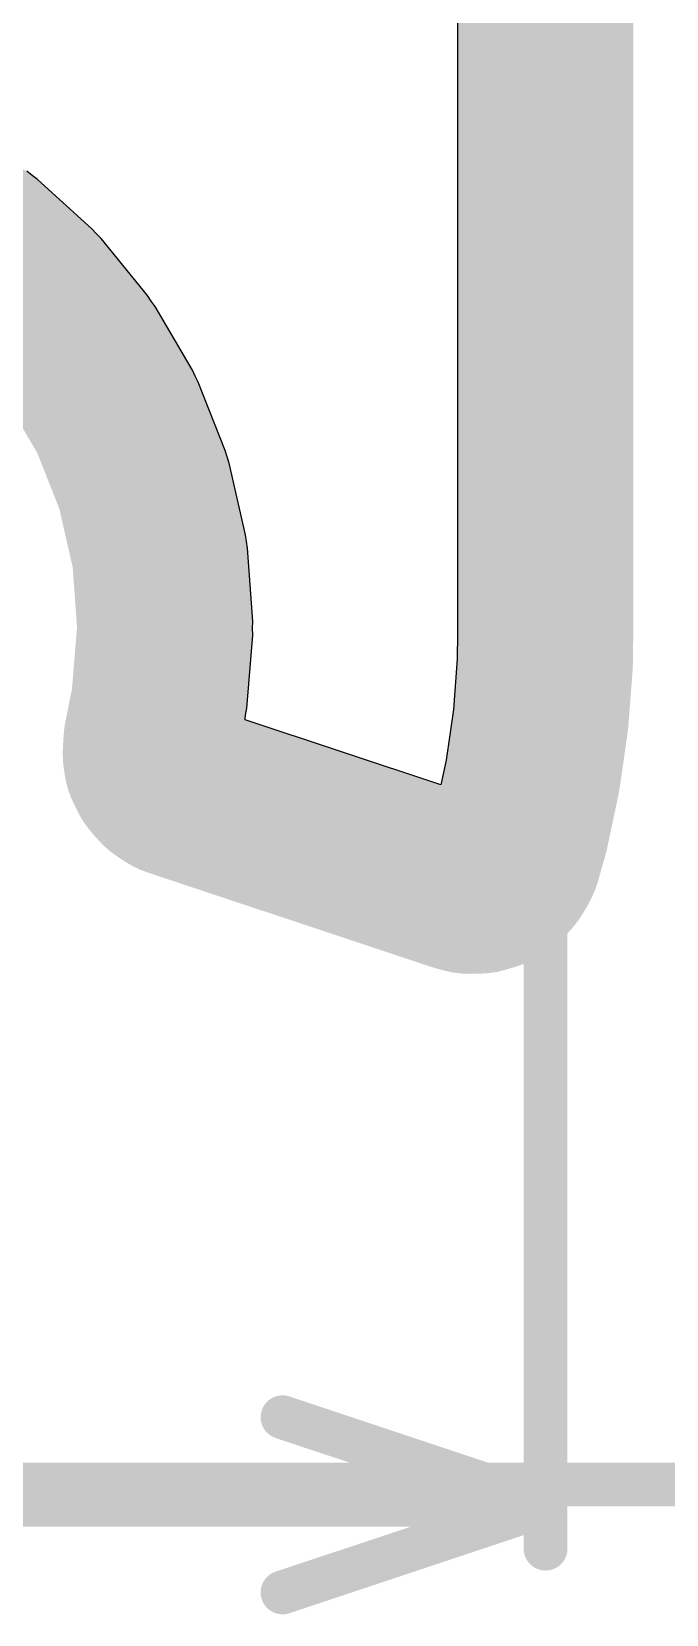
# Model space of a CAD drawing. Header units: inches. Extents: x -5 to 5450, y -4 to 5452.
# Drawn here: x 92.58 to 96.26, y -3 to 6.18 of the extents above; entities that cross this region are included whole.
import ezdxf

# ---------------------------------------------------------------- set-up
doc = ezdxf.new("R2010")
doc.units = ezdxf.units.IN
for name, color, linetype in [('Board_outline', 216, 'Continuous'), ('Ground', 76, 'Continuous'), ('Power', 16, 'Continuous'), ('Top Overlay', 2, 'Continuous')]:
    doc.layers.add(name, color=color, linetype=linetype)

msp = doc.modelspace()

# ---------------------------------------------------------------- linework, layer by layer
at = {"layer": 'Board_outline', "const_width": 0.254}
for points in [[(95.56039054, 2.79214072), (95.56069026, 37.7371991)], [(95.56039054, 2.79214072), (95.56069026, 37.7371991)], [(95.56041848, 2.68549628), (95.56069026, 2.73720052)], [(95.56041848, 2.68549628), (95.56069026, 2.73720052)], [(93.27508904, 2.0749006), (93.27838849999999, 2.08869026)], [(93.27508904, 2.0749006), (93.27838849999999, 2.08869026)], [(93.26948834, 1.9882612), (93.27279034, 1.96669914)], [(93.26948834, 1.9882612), (93.27279034, 1.96669914)], [(93.43768968, 1.7788001), (93.43889109999999, 1.77839878)], [(93.43768968, 1.7788001), (93.43889109999999, 1.77839878)], [(93.43889109999999, 1.77839878), (95.06098844, 1.23810014)], [(93.43889109999999, 1.77839878), (95.06098844, 1.23810014)], [(95.36939016, 1.3758799), (95.37428982, 1.38800078)], [(95.36939016, 1.3758799), (95.37428982, 1.38800078)], [(95.37428982, 1.38800078), (95.37505944, 1.38771122)], [(95.37428982, 1.38800078), (95.37505944, 1.38771122)], [(95.32158989999999, 1.30342132), (95.3358901, 1.31990084)], [(95.32158989999999, 1.30342132), (95.3358901, 1.31990084)], [(95.06098844, 1.23810014), (95.08198916, 1.23212098)], [(95.06098844, 1.23810014), (95.08198916, 1.23212098)]]:
    msp.add_lwpolyline(points, dxfattribs=at)
for points in [[(87.90978862, 3.6203001, -0.9572810000000012), (93.27838849999999, 2.08869026)], [(87.90978862, 3.6203001, -0.9572810000000012), (93.27838849999999, 2.08869026)], [(95.56039054, 2.79214072, -0.0027471034531783), (95.56069026, 2.73720052)], [(95.56039054, 2.79214072, -0.0027471034531783), (95.56069026, 2.73720052)], [(95.56042102, 2.68549628, -0.0658332704066397), (95.37505944, 1.38771376)], [(95.56042102, 2.68549628, -0.0658332704066397), (95.37505944, 1.38771376)], [(93.27509158, 2.0749006, -0.0076080099999777), (93.26949087999999, 1.9882612)], [(93.27509158, 2.0749006, -0.0076080099999777), (93.26949087999999, 1.9882612)], [(93.43768968, 1.7788001, -0.2679490000000094), (93.27279034, 1.96670168)], [(93.43768968, 1.7788001, -0.2679490000000094), (93.27279034, 1.96670168)], [(95.36939016, 1.3758799, -0.0031623599999997), (95.3358901, 1.31990084)], [(95.36939016, 1.3758799, -0.0031623599999997), (95.3358901, 1.31990084)], [(95.32158736, 1.30342132, -0.2679470000000032), (95.08198916, 1.23212098)], [(95.32158736, 1.30342132, -0.2679470000000032), (95.08198916, 1.23212098)]]:
    msp.add_lwpolyline(points, format="xyb", dxfattribs=at)
at = {"layer": 'Board_outline', "const_width": 0.127}
for points in [[(95.49689054, 2.79214072, 1), (95.62389053999999, 2.79214072, 1)], [(95.49689054, 2.79214072, 1), (95.62389053999999, 2.79214072, 1)], [(95.49689054, 2.79214072, 1), (95.62389053999999, 2.79214072, 1)], [(95.49689054, 2.79214072, 1), (95.62389053999999, 2.79214072, 1)], [(95.49719026, 2.73720052, 1), (95.62419025999999, 2.73720052, 1)], [(95.49719026, 2.73720052, 1), (95.62419025999999, 2.73720052, 1)], [(95.49719026, 2.73720052, 1), (95.62419025999999, 2.73720052, 1)], [(95.49719026, 2.73720052, 1), (95.62419025999999, 2.73720052, 1)], [(95.49691847999999, 2.68549628, 1), (95.62391847999999, 2.68549628, 1)], [(95.49691847999999, 2.68549628, 1), (95.62391847999999, 2.68549628, 1)], [(95.49692101999999, 2.68549628, 1), (95.62392102, 2.68549628, 1)], [(95.49692101999999, 2.68549628, 1), (95.62392102, 2.68549628, 1)], [(93.2148885, 2.08869026, 1), (93.3418885, 2.08869026, 1)], [(93.2148885, 2.08869026, 1), (93.3418885, 2.08869026, 1)], [(93.2148885, 2.08869026, 1), (93.3418885, 2.08869026, 1)], [(93.2148885, 2.08869026, 1), (93.3418885, 2.08869026, 1)], [(93.20598833999999, 1.9882612, 1), (93.33298834, 1.9882612, 1)], [(93.20598833999999, 1.9882612, 1), (93.33298834, 1.9882612, 1)], [(93.20599088, 1.9882612, 1), (93.33299088, 1.9882612, 1)], [(93.20599088, 1.9882612, 1), (93.33299088, 1.9882612, 1)], [(93.21158903999999, 2.0749006, 1), (93.33858903999999, 2.0749006, 1)], [(93.21158903999999, 2.0749006, 1), (93.33858903999999, 2.0749006, 1)], [(93.21159157999999, 2.0749006, 1), (93.33859158, 2.0749006, 1)], [(93.21159157999999, 2.0749006, 1), (93.33859158, 2.0749006, 1)], [(93.20929034, 1.96670168, 1), (93.33629033999999, 1.96670168, 1)], [(93.20929034, 1.96670168, 1), (93.33629033999999, 1.96670168, 1)], [(93.20929034, 1.96669914, 1), (93.33629033999999, 1.96669914, 1)], [(93.20929034, 1.96669914, 1), (93.33629033999999, 1.96669914, 1)], [(93.37418967999999, 1.7788001, 1), (93.50118968, 1.7788001, 1)], [(93.37418967999999, 1.7788001, 1), (93.50118968, 1.7788001, 1)], [(93.37418967999999, 1.7788001, 1), (93.50118968, 1.7788001, 1)], [(93.37418967999999, 1.7788001, 1), (93.50118968, 1.7788001, 1)], [(93.3753911, 1.77839878, 1), (93.5023911, 1.77839878, 1)], [(93.3753911, 1.77839878, 1), (93.5023911, 1.77839878, 1)], [(93.3753911, 1.77839878, 1), (93.5023911, 1.77839878, 1)], [(93.3753911, 1.77839878, 1), (93.5023911, 1.77839878, 1)], [(95.30589015999999, 1.3758799, 1), (95.43289015999999, 1.3758799, 1)], [(95.30589015999999, 1.3758799, 1), (95.43289015999999, 1.3758799, 1)], [(95.30589015999999, 1.3758799, 1), (95.43289015999999, 1.3758799, 1)], [(95.30589015999999, 1.3758799, 1), (95.43289015999999, 1.3758799, 1)], [(95.31078982, 1.38800078, 1), (95.43778981999999, 1.38800078, 1)], [(95.31078982, 1.38800078, 1), (95.43778981999999, 1.38800078, 1)], [(95.31078982, 1.38800078, 1), (95.43778981999999, 1.38800078, 1)], [(95.31078982, 1.38800078, 1), (95.43778981999999, 1.38800078, 1)], [(95.31155944, 1.38771376, 1), (95.43855943999999, 1.38771376, 1)], [(95.31155944, 1.38771376, 1), (95.43855943999999, 1.38771376, 1)], [(95.31155944, 1.38771122, 1), (95.43855943999999, 1.38771122, 1)], [(95.31155944, 1.38771122, 1), (95.43855943999999, 1.38771122, 1)], [(95.25808735999999, 1.30342132, 1), (95.38508736, 1.30342132, 1)], [(95.25808735999999, 1.30342132, 1), (95.38508736, 1.30342132, 1)], [(95.2580899, 1.30342132, 1), (95.3850899, 1.30342132, 1)], [(95.2580899, 1.30342132, 1), (95.3850899, 1.30342132, 1)], [(95.2723901, 1.31990084, 1), (95.39939009999999, 1.31990084, 1)], [(95.2723901, 1.31990084, 1), (95.39939009999999, 1.31990084, 1)], [(95.2723901, 1.31990084, 1), (95.39939009999999, 1.31990084, 1)], [(95.2723901, 1.31990084, 1), (95.39939009999999, 1.31990084, 1)], [(94.99748843999998, 1.23810014, 1), (95.12448844, 1.23810014, 1)], [(94.99748843999998, 1.23810014, 1), (95.12448844, 1.23810014, 1)], [(94.99748843999998, 1.23810014, 1), (95.12448844, 1.23810014, 1)], [(94.99748843999998, 1.23810014, 1), (95.12448844, 1.23810014, 1)], [(95.01848915999999, 1.23212098, 1), (95.14548916, 1.23212098, 1)], [(95.01848915999999, 1.23212098, 1), (95.14548916, 1.23212098, 1)], [(95.01848915999999, 1.23212098, 1), (95.14548916, 1.23212098, 1)], [(95.01848915999999, 1.23212098, 1), (95.14548916, 1.23212098, 1)]]:
    msp.add_lwpolyline(points, format="xyb", close=True, dxfattribs=at)
at = {"layer": 'Ground'}
for p, q in [((95.05023154, 37.72603834), (95.05000294, 2.78527256)), ((92.58447573999999, 5.34657046), (92.5542218, 5.37111194)), ((92.61575838, 5.323382799999999), (92.58447573999999, 5.34657046)), ((92.93168612, 5.03719338), (92.61575838, 5.323382799999999)), ((92.95787351999999, 5.008316119999999), (92.93168612, 5.03719338)), ((92.9852471, 4.98065552), (92.95787351999999, 5.008316119999999)), ((93.25396386, 4.649736699999999), (92.9852471, 4.98065552)), ((93.27542940000001, 4.61724248), (93.25396386, 4.649736699999999)), ((93.29829956, 4.585710919999999), (93.27542940000001, 4.61724248)), ((93.51354932, 4.21776398), (93.29829956, 4.585710919999999)), ((93.52983834, 4.18234876), (93.51354932, 4.21776398)), ((93.54762849999999, 4.14773872), (93.52983834, 4.18234876)), ((93.7043973, 3.751331079999999), (93.54762849999999, 4.14773872)), ((93.71509832, 3.71389656), (93.7043973, 3.751331079999999)), ((93.72743256, 3.67693448), (93.71509832, 3.71389656)), ((93.82207042, 3.26129142), (93.72743256, 3.67693448)), ((93.82694975999999, 3.22266818), (93.82207042, 3.26129142)), ((93.8335182, 3.184260839999999), (93.82694975999999, 3.22266818)), ((93.86383056, 2.75905722), (93.8335182, 3.184260839999999)), ((93.86277899999999, 2.72013426), (93.86383056, 2.75905722)), ((95.05000294, 2.78527256), (95.05021122, 2.78314658)), ((95.05021122, 2.78314658), (95.05002071999999, 2.7810206)), ((95.05002071999999, 2.7810206), (95.05012993999999, 2.76798786)), ((95.05012993999999, 2.76798786), (95.05019089999999, 2.75630132)), ((95.05019089999999, 2.75630132), (95.050229, 2.73785584)), ((93.82870236, 2.25631248), (93.86342669999999, 2.68118082)), ((93.86342669999999, 2.68118082), (93.86277899999999, 2.72013426)), ((95.04997245999999, 2.68949678), (95.04845354, 2.54319532)), ((95.050229, 2.73785584), (95.04997245999999, 2.68949678)), ((95.04845354, 2.54319532), (95.0259974, 2.2488017)), ((93.82061754, 2.19843858), (93.82347757999999, 2.22755714)), ((93.82347757999999, 2.22755714), (93.82870236, 2.25631248)), ((95.0259974, 2.2488017), (94.98425504, 1.9565366)), ((93.81891065999999, 2.1898483), (93.82061754, 2.19843858)), ((94.95377504, 1.81184042), (93.81891065999999, 2.1898483)), ((94.98425504, 1.9565366), (94.95377504, 1.81184042))]:
    msp.add_line(p, q, dxfattribs=at)
at = {"layer": 'Ground', "const_width": 1.016}
for points in [[(95.56046165999999, 2.78527002), (95.56069026, 37.7371991)], [(91.91726854, 5.1798728), (92.27305395999998, 4.94507012)], [(92.27305395999998, 4.94507012), (92.58898169999999, 4.65887816)], [(92.58898169999999, 4.65887816), (92.85769592, 4.32795934)], [(92.85769592, 4.32795934), (93.07294313999999, 3.9600124)], [(93.07294313999999, 3.9600124), (93.22971193999999, 3.56360476)], [(93.22971193999999, 3.56360476), (93.32435234, 3.1479617)], [(93.32435234, 3.1479617), (93.3546647, 2.72276062)], [(93.31994036, 2.29789482), (93.3546647, 2.72276062)], [(95.56041594, 2.68549374), (95.56069026, 2.73720052)], [(95.56046165999999, 2.78527002), (95.56057596, 2.77153624)], [(95.56057596, 2.77153624), (95.56064961999999, 2.75779992)], [(95.56064961999999, 2.75779992), (95.56069026, 2.73720052)], [(95.55870906, 2.5211024), (95.56041594, 2.68549374)], [(95.53370276, 2.1932519), (95.55870906, 2.5211024)], [(93.27838342, 2.08868772), (93.31994036, 2.29789482)], [(95.48721314, 1.8677509), (95.53370276, 2.1932519)], [(93.27329834, 2.0423886), (93.27509158, 2.0749006)], [(93.27509158, 2.0749006), (93.27838342, 2.08868772)], [(93.27033162, 1.99907906), (93.27189625999999, 2.02072748)], [(93.27033162, 1.99907906), (93.27279034, 1.96670168)], [(93.27189625999999, 2.02072748), (93.27329834, 2.0423886)], [(93.27279034, 1.96670168), (93.27922162, 1.93442336)], [(93.27922162, 1.93442336), (93.30835542, 1.8753963)], [(93.30835542, 1.8753963), (93.35177417999999, 1.82591964)], [(93.35177417999999, 1.82591964), (93.4065188, 1.7893665)], [(93.4065188, 1.7893665), (93.43768714, 1.77879756)], [(95.41943832, 1.5460091), (95.48721314, 1.8677509)], [(93.43768714, 1.77879756), (95.06098844, 1.23810014)], [(95.37428982, 1.38800078), (95.41943832, 1.5460091)], [(95.3358901, 1.31990084), (95.3485393, 1.34083806)], [(95.3485393, 1.34083806), (95.35691367999999, 1.35483346)], [(95.35691367999999, 1.35483346), (95.36524487999999, 1.36885426)], [(95.36524487999999, 1.36885426), (95.37428982, 1.38800078)], [(95.06098844, 1.23810014), (95.08198916, 1.23212098)], [(95.17979439999999, 1.22628406), (95.24288291999999, 1.2450572)], [(95.24288291999999, 1.2450572), (95.29896357999999, 1.27951992)], [(95.29896357999999, 1.27951992), (95.32158736, 1.30341878)], [(95.32158736, 1.30341878), (95.3358901, 1.31990084)], [(95.08198916, 1.23212098), (95.11399824, 1.22447812)], [(95.11399824, 1.22447812), (95.17979439999999, 1.22628406)]]:
    msp.add_lwpolyline(points, dxfattribs=at)
at = {"layer": 'Ground', "const_width": 0.508}
for points in [[(92.01905396, 4.94507012, 1), (92.52705396, 4.94507012, 1)], [(92.01905396, 4.94507012, 1), (92.52705396, 4.94507012, 1)], [(92.33498169999999, 4.65887816, 1), (92.8429817, 4.65887816, 1)], [(92.33498169999999, 4.65887816, 1), (92.8429817, 4.65887816, 1)], [(92.60369591999999, 4.32795934, 1), (93.11169592, 4.32795934, 1)], [(92.60369591999999, 4.32795934, 1), (93.11169592, 4.32795934, 1)], [(92.81894314, 3.9600124, 1), (93.32694314, 3.9600124, 1)], [(92.81894314, 3.9600124, 1), (93.32694314, 3.9600124, 1)], [(92.97571194, 3.56360476, 1), (93.48371193999999, 3.56360476, 1)], [(92.97571194, 3.56360476, 1), (93.48371193999999, 3.56360476, 1)], [(93.07035234, 3.1479617, 1), (93.57835234, 3.1479617, 1)], [(93.07035234, 3.1479617, 1), (93.57835234, 3.1479617, 1)], [(93.1006647, 2.72276062, 1), (93.60866469999999, 2.72276062, 1)], [(93.1006647, 2.72276062, 1), (93.60866469999999, 2.72276062, 1)], [(95.30646166, 2.78527002, 1), (95.81446165999999, 2.78527002, 1)], [(95.30646166, 2.78527002, 1), (95.81446165999999, 2.78527002, 1)], [(95.30657596, 2.77153624, 1), (95.81457595999998, 2.77153624, 1)], [(95.30657596, 2.77153624, 1), (95.81457595999998, 2.77153624, 1)], [(95.30664961999999, 2.75779992, 1), (95.81464962, 2.75779992, 1)], [(95.30664961999999, 2.75779992, 1), (95.81464962, 2.75779992, 1)], [(95.30669026, 2.73720052, 1), (95.81469025999999, 2.73720052, 1)], [(95.30669026, 2.73720052, 1), (95.81469025999999, 2.73720052, 1)], [(95.30641594, 2.68549374, 1), (95.81441593999999, 2.68549374, 1)], [(95.30641594, 2.68549374, 1), (95.81441593999999, 2.68549374, 1)], [(95.30470906, 2.5211024, 1), (95.81270906, 2.5211024, 1)], [(95.30470906, 2.5211024, 1), (95.81270906, 2.5211024, 1)], [(93.06594036, 2.29789482, 1), (93.57394036, 2.29789482, 1)], [(93.06594036, 2.29789482, 1), (93.57394036, 2.29789482, 1)], [(95.27970276, 2.1932519, 1), (95.78770275999999, 2.1932519, 1)], [(95.27970276, 2.1932519, 1), (95.78770275999999, 2.1932519, 1)], [(93.02109157999999, 2.0749006, 1), (93.52909158, 2.0749006, 1)], [(93.02109157999999, 2.0749006, 1), (93.52909158, 2.0749006, 1)], [(93.02438341999999, 2.08868772, 1), (93.53238342, 2.08868772, 1)], [(93.02438341999999, 2.08868772, 1), (93.53238342, 2.08868772, 1)], [(93.01633161999999, 1.99907906, 1), (93.52433161999998, 1.99907906, 1)], [(93.01633161999999, 1.99907906, 1), (93.52433161999998, 1.99907906, 1)], [(93.01789625999999, 2.02072748, 1), (93.52589626, 2.02072748, 1)], [(93.01789625999999, 2.02072748, 1), (93.52589626, 2.02072748, 1)], [(93.01929833999999, 2.0423886, 1), (93.52729834, 2.0423886, 1)], [(93.01929833999999, 2.0423886, 1), (93.52729834, 2.0423886, 1)], [(93.01879034, 1.96670168, 1), (93.52679033999999, 1.96670168, 1)], [(93.01879034, 1.96670168, 1), (93.52679033999999, 1.96670168, 1)], [(93.02522162, 1.93442336, 1), (93.53322161999999, 1.93442336, 1)], [(93.02522162, 1.93442336, 1), (93.53322161999999, 1.93442336, 1)], [(93.05435542, 1.8753963, 1), (93.56235541999999, 1.8753963, 1)], [(93.05435542, 1.8753963, 1), (93.56235541999999, 1.8753963, 1)], [(93.09777418, 1.82591964, 1), (93.60577418, 1.82591964, 1)], [(93.09777418, 1.82591964, 1), (93.60577418, 1.82591964, 1)], [(93.1525188, 1.7893665, 1), (93.6605188, 1.7893665, 1)], [(93.1525188, 1.7893665, 1), (93.6605188, 1.7893665, 1)], [(95.23321313999999, 1.8677509, 1), (95.74121313999999, 1.8677509, 1)], [(95.23321313999999, 1.8677509, 1), (95.74121313999999, 1.8677509, 1)], [(93.18368714, 1.77879756, 1), (93.69168714, 1.77879756, 1)], [(93.18368714, 1.77879756, 1), (93.69168714, 1.77879756, 1)], [(95.16543831999999, 1.5460091, 1), (95.67343831999999, 1.5460091, 1)], [(95.16543831999999, 1.5460091, 1), (95.67343831999999, 1.5460091, 1)], [(95.0945393, 1.34083806, 1), (95.60253929999999, 1.34083806, 1)], [(95.0945393, 1.34083806, 1), (95.60253929999999, 1.34083806, 1)], [(95.10291367999999, 1.35483346, 1), (95.61091368, 1.35483346, 1)], [(95.10291367999999, 1.35483346, 1), (95.61091368, 1.35483346, 1)], [(95.11124487999999, 1.36885426, 1), (95.61924488, 1.36885426, 1)], [(95.11124487999999, 1.36885426, 1), (95.61924488, 1.36885426, 1)], [(95.12028982, 1.38800078, 1), (95.62828982, 1.38800078, 1)], [(95.12028982, 1.38800078, 1), (95.62828982, 1.38800078, 1)], [(94.80698844, 1.23810014, 1), (95.31498844, 1.23810014, 1)], [(94.80698844, 1.23810014, 1), (95.31498844, 1.23810014, 1)], [(94.98888292, 1.2450572, 1), (95.49688291999999, 1.2450572, 1)], [(94.98888292, 1.2450572, 1), (95.49688291999999, 1.2450572, 1)], [(95.04496358, 1.27951992, 1), (95.55296358, 1.27951992, 1)], [(95.04496358, 1.27951992, 1), (95.55296358, 1.27951992, 1)], [(95.06758735999999, 1.30341878, 1), (95.57558736, 1.30341878, 1)], [(95.06758735999999, 1.30341878, 1), (95.57558736, 1.30341878, 1)], [(95.0818901, 1.31990084, 1), (95.58989009999999, 1.31990084, 1)], [(95.0818901, 1.31990084, 1), (95.58989009999999, 1.31990084, 1)], [(94.82798915999999, 1.23212098, 1), (95.33598916, 1.23212098, 1)], [(94.82798915999999, 1.23212098, 1), (95.33598916, 1.23212098, 1)], [(94.85999824, 1.22447812, 1), (95.36799823999999, 1.22447812, 1)], [(94.85999824, 1.22447812, 1), (95.36799823999999, 1.22447812, 1)], [(94.92579439999999, 1.22628406, 1), (95.4337944, 1.22628406, 1)], [(94.92579439999999, 1.22628406, 1), (95.4337944, 1.22628406, 1)]]:
    msp.add_lwpolyline(points, format="xyb", close=True, dxfattribs=at)
at = {"layer": 'Power'}
for p, q in [((95.05023154, 37.72603834), (95.05000294, 2.78527256)), ((92.58447573999999, 5.34657046), (92.5542218, 5.37111194)), ((92.61575838, 5.323382799999999), (92.58447573999999, 5.34657046)), ((92.93168612, 5.03719338), (92.61575838, 5.323382799999999)), ((92.95787351999999, 5.008316119999999), (92.93168612, 5.03719338)), ((92.9852471, 4.98065552), (92.95787351999999, 5.008316119999999)), ((93.25396386, 4.649736699999999), (92.9852471, 4.98065552)), ((93.27542940000001, 4.61724248), (93.25396386, 4.649736699999999)), ((93.29829956, 4.585710919999999), (93.27542940000001, 4.61724248)), ((93.51354932, 4.21776398), (93.29829956, 4.585710919999999)), ((93.52983834, 4.18234876), (93.51354932, 4.21776398)), ((93.54762849999999, 4.14773872), (93.52983834, 4.18234876)), ((93.7043973, 3.751331079999999), (93.54762849999999, 4.14773872)), ((93.71509832, 3.71389656), (93.7043973, 3.751331079999999)), ((93.72743256, 3.67693448), (93.71509832, 3.71389656)), ((93.82207042, 3.26129142), (93.72743256, 3.67693448)), ((93.82694975999999, 3.22266818), (93.82207042, 3.26129142)), ((93.8335182, 3.184260839999999), (93.82694975999999, 3.22266818)), ((93.86383056, 2.75905722), (93.8335182, 3.184260839999999)), ((93.86277899999999, 2.72013426), (93.86383056, 2.75905722)), ((95.05000294, 2.78527256), (95.05021122, 2.78314658)), ((95.05021122, 2.78314658), (95.05002071999999, 2.7810206)), ((95.05002071999999, 2.7810206), (95.05012993999999, 2.76798786)), ((95.05012993999999, 2.76798786), (95.05019089999999, 2.75630132)), ((95.05019089999999, 2.75630132), (95.050229, 2.73785584)), ((93.82870236, 2.25631248), (93.86342669999999, 2.68118082)), ((93.86342669999999, 2.68118082), (93.86277899999999, 2.72013426)), ((95.04997245999999, 2.68949678), (95.04845354, 2.54319532)), ((95.050229, 2.73785584), (95.04997245999999, 2.68949678)), ((95.04845354, 2.54319532), (95.0259974, 2.2488017)), ((93.82061754, 2.19843858), (93.82347757999999, 2.22755714)), ((93.82347757999999, 2.22755714), (93.82870236, 2.25631248)), ((95.0259974, 2.2488017), (94.98425504, 1.9565366)), ((93.81891065999999, 2.1898483), (93.82061754, 2.19843858)), ((94.95377504, 1.81184042), (93.81891065999999, 2.1898483)), ((94.98425504, 1.9565366), (94.95377504, 1.81184042))]:
    msp.add_line(p, q, dxfattribs=at)
at = {"layer": 'Power', "const_width": 1.016}
for points in [[(95.56046165999999, 2.78527002), (95.56069026, 37.7371991)], [(91.91726854, 5.1798728), (92.27305395999998, 4.94507012)], [(92.27305395999998, 4.94507012), (92.58898169999999, 4.65887816)], [(92.58898169999999, 4.65887816), (92.85769592, 4.32795934)], [(92.85769592, 4.32795934), (93.07294313999999, 3.9600124)], [(93.07294313999999, 3.9600124), (93.22971193999999, 3.56360476)], [(93.22971193999999, 3.56360476), (93.32435234, 3.1479617)], [(93.32435234, 3.1479617), (93.3546647, 2.72276062)], [(93.31994036, 2.29789482), (93.3546647, 2.72276062)], [(95.56041594, 2.68549374), (95.56069026, 2.73720052)], [(95.56046165999999, 2.78527002), (95.56057596, 2.77153624)], [(95.56057596, 2.77153624), (95.56064961999999, 2.75779992)], [(95.56064961999999, 2.75779992), (95.56069026, 2.73720052)], [(95.55870906, 2.5211024), (95.56041594, 2.68549374)], [(95.53370276, 2.1932519), (95.55870906, 2.5211024)], [(93.27838342, 2.08868772), (93.31994036, 2.29789482)], [(95.48721314, 1.8677509), (95.53370276, 2.1932519)], [(93.27329834, 2.0423886), (93.27509158, 2.0749006)], [(93.27509158, 2.0749006), (93.27838342, 2.08868772)], [(93.27033162, 1.99907906), (93.27189625999999, 2.02072748)], [(93.27033162, 1.99907906), (93.27279034, 1.96670168)], [(93.27189625999999, 2.02072748), (93.27329834, 2.0423886)], [(93.27279034, 1.96670168), (93.27922162, 1.93442336)], [(93.27922162, 1.93442336), (93.30835542, 1.8753963)], [(93.30835542, 1.8753963), (93.35177417999999, 1.82591964)], [(93.35177417999999, 1.82591964), (93.4065188, 1.7893665)], [(93.4065188, 1.7893665), (93.43768714, 1.77879756)], [(95.41943832, 1.5460091), (95.48721314, 1.8677509)], [(93.43768714, 1.77879756), (95.06098844, 1.23810014)], [(95.37428982, 1.38800078), (95.41943832, 1.5460091)], [(95.3358901, 1.31990084), (95.3485393, 1.34083806)], [(95.3485393, 1.34083806), (95.35691367999999, 1.35483346)], [(95.35691367999999, 1.35483346), (95.36524487999999, 1.36885426)], [(95.36524487999999, 1.36885426), (95.37428982, 1.38800078)], [(95.06098844, 1.23810014), (95.08198916, 1.23212098)], [(95.17979439999999, 1.22628406), (95.24288291999999, 1.2450572)], [(95.24288291999999, 1.2450572), (95.29896357999999, 1.27951992)], [(95.29896357999999, 1.27951992), (95.32158736, 1.30341878)], [(95.32158736, 1.30341878), (95.3358901, 1.31990084)], [(95.08198916, 1.23212098), (95.11399824, 1.22447812)], [(95.11399824, 1.22447812), (95.17979439999999, 1.22628406)]]:
    msp.add_lwpolyline(points, dxfattribs=at)
at = {"layer": 'Power', "const_width": 0.508}
for points in [[(92.01905396, 4.94507012, 1), (92.52705396, 4.94507012, 1)], [(92.01905396, 4.94507012, 1), (92.52705396, 4.94507012, 1)], [(92.33498169999999, 4.65887816, 1), (92.8429817, 4.65887816, 1)], [(92.33498169999999, 4.65887816, 1), (92.8429817, 4.65887816, 1)], [(92.60369591999999, 4.32795934, 1), (93.11169592, 4.32795934, 1)], [(92.60369591999999, 4.32795934, 1), (93.11169592, 4.32795934, 1)], [(92.81894314, 3.9600124, 1), (93.32694314, 3.9600124, 1)], [(92.81894314, 3.9600124, 1), (93.32694314, 3.9600124, 1)], [(92.97571194, 3.56360476, 1), (93.48371193999999, 3.56360476, 1)], [(92.97571194, 3.56360476, 1), (93.48371193999999, 3.56360476, 1)], [(93.07035234, 3.1479617, 1), (93.57835234, 3.1479617, 1)], [(93.07035234, 3.1479617, 1), (93.57835234, 3.1479617, 1)], [(93.1006647, 2.72276062, 1), (93.60866469999999, 2.72276062, 1)], [(93.1006647, 2.72276062, 1), (93.60866469999999, 2.72276062, 1)], [(95.30646166, 2.78527002, 1), (95.81446165999999, 2.78527002, 1)], [(95.30646166, 2.78527002, 1), (95.81446165999999, 2.78527002, 1)], [(95.30657596, 2.77153624, 1), (95.81457595999998, 2.77153624, 1)], [(95.30657596, 2.77153624, 1), (95.81457595999998, 2.77153624, 1)], [(95.30664961999999, 2.75779992, 1), (95.81464962, 2.75779992, 1)], [(95.30664961999999, 2.75779992, 1), (95.81464962, 2.75779992, 1)], [(95.30669026, 2.73720052, 1), (95.81469025999999, 2.73720052, 1)], [(95.30669026, 2.73720052, 1), (95.81469025999999, 2.73720052, 1)], [(95.30641594, 2.68549374, 1), (95.81441593999999, 2.68549374, 1)], [(95.30641594, 2.68549374, 1), (95.81441593999999, 2.68549374, 1)], [(95.30470906, 2.5211024, 1), (95.81270906, 2.5211024, 1)], [(95.30470906, 2.5211024, 1), (95.81270906, 2.5211024, 1)], [(93.06594036, 2.29789482, 1), (93.57394036, 2.29789482, 1)], [(93.06594036, 2.29789482, 1), (93.57394036, 2.29789482, 1)], [(95.27970276, 2.1932519, 1), (95.78770275999999, 2.1932519, 1)], [(95.27970276, 2.1932519, 1), (95.78770275999999, 2.1932519, 1)], [(93.02109157999999, 2.0749006, 1), (93.52909158, 2.0749006, 1)], [(93.02109157999999, 2.0749006, 1), (93.52909158, 2.0749006, 1)], [(93.02438341999999, 2.08868772, 1), (93.53238342, 2.08868772, 1)], [(93.02438341999999, 2.08868772, 1), (93.53238342, 2.08868772, 1)], [(93.01633161999999, 1.99907906, 1), (93.52433161999998, 1.99907906, 1)], [(93.01633161999999, 1.99907906, 1), (93.52433161999998, 1.99907906, 1)], [(93.01789625999999, 2.02072748, 1), (93.52589626, 2.02072748, 1)], [(93.01789625999999, 2.02072748, 1), (93.52589626, 2.02072748, 1)], [(93.01929833999999, 2.0423886, 1), (93.52729834, 2.0423886, 1)], [(93.01929833999999, 2.0423886, 1), (93.52729834, 2.0423886, 1)], [(93.01879034, 1.96670168, 1), (93.52679033999999, 1.96670168, 1)], [(93.01879034, 1.96670168, 1), (93.52679033999999, 1.96670168, 1)], [(93.02522162, 1.93442336, 1), (93.53322161999999, 1.93442336, 1)], [(93.02522162, 1.93442336, 1), (93.53322161999999, 1.93442336, 1)], [(93.05435542, 1.8753963, 1), (93.56235541999999, 1.8753963, 1)], [(93.05435542, 1.8753963, 1), (93.56235541999999, 1.8753963, 1)], [(93.09777418, 1.82591964, 1), (93.60577418, 1.82591964, 1)], [(93.09777418, 1.82591964, 1), (93.60577418, 1.82591964, 1)], [(93.1525188, 1.7893665, 1), (93.6605188, 1.7893665, 1)], [(93.1525188, 1.7893665, 1), (93.6605188, 1.7893665, 1)], [(95.23321313999999, 1.8677509, 1), (95.74121313999999, 1.8677509, 1)], [(95.23321313999999, 1.8677509, 1), (95.74121313999999, 1.8677509, 1)], [(93.18368714, 1.77879756, 1), (93.69168714, 1.77879756, 1)], [(93.18368714, 1.77879756, 1), (93.69168714, 1.77879756, 1)], [(95.16543831999999, 1.5460091, 1), (95.67343831999999, 1.5460091, 1)], [(95.16543831999999, 1.5460091, 1), (95.67343831999999, 1.5460091, 1)], [(95.0945393, 1.34083806, 1), (95.60253929999999, 1.34083806, 1)], [(95.0945393, 1.34083806, 1), (95.60253929999999, 1.34083806, 1)], [(95.10291367999999, 1.35483346, 1), (95.61091368, 1.35483346, 1)], [(95.10291367999999, 1.35483346, 1), (95.61091368, 1.35483346, 1)], [(95.11124487999999, 1.36885426, 1), (95.61924488, 1.36885426, 1)], [(95.11124487999999, 1.36885426, 1), (95.61924488, 1.36885426, 1)], [(95.12028982, 1.38800078, 1), (95.62828982, 1.38800078, 1)], [(95.12028982, 1.38800078, 1), (95.62828982, 1.38800078, 1)], [(94.80698844, 1.23810014, 1), (95.31498844, 1.23810014, 1)], [(94.80698844, 1.23810014, 1), (95.31498844, 1.23810014, 1)], [(94.98888292, 1.2450572, 1), (95.49688291999999, 1.2450572, 1)], [(94.98888292, 1.2450572, 1), (95.49688291999999, 1.2450572, 1)], [(95.04496358, 1.27951992, 1), (95.55296358, 1.27951992, 1)], [(95.04496358, 1.27951992, 1), (95.55296358, 1.27951992, 1)], [(95.06758735999999, 1.30341878, 1), (95.57558736, 1.30341878, 1)], [(95.06758735999999, 1.30341878, 1), (95.57558736, 1.30341878, 1)], [(95.0818901, 1.31990084, 1), (95.58989009999999, 1.31990084, 1)], [(95.0818901, 1.31990084, 1), (95.58989009999999, 1.31990084, 1)], [(94.82798915999999, 1.23212098, 1), (95.33598916, 1.23212098, 1)], [(94.82798915999999, 1.23212098, 1), (95.33598916, 1.23212098, 1)], [(94.85999824, 1.22447812, 1), (95.36799823999999, 1.22447812, 1)], [(94.85999824, 1.22447812, 1), (95.36799823999999, 1.22447812, 1)], [(94.92579439999999, 1.22628406, 1), (95.4337944, 1.22628406, 1)], [(94.92579439999999, 1.22628406, 1), (95.4337944, 1.22628406, 1)]]:
    msp.add_lwpolyline(points, format="xyb", close=True, dxfattribs=at)
at = {"layer": 'Top Overlay', "const_width": 0.254}
for points in [[(95.56039054, -2.6162), (95.56039054, 2.41114072)], [(94.03639054, -1.8542), (95.56039054, -2.3622)], [(91.37749059999999, -2.24378266), (104.5972, -2.24378266)], [(53.05111564, -2.3622), (95.56039054, -2.3622)], [(94.03639054, -2.8702), (95.56039054, -2.3622)]]:
    msp.add_lwpolyline(points, dxfattribs=at)
at = {"layer": 'Top Overlay', "const_width": 0.127}
for points in [[(95.49689054, 2.41114072, 1), (95.62389053999999, 2.41114072, 1)], [(93.97289054, -1.8542, 1), (94.09989053999999, -1.8542, 1)], [(95.49689054, -2.3622, 1), (95.62389053999999, -2.3622, 1)], [(95.49689054, -2.3622, 1), (95.62389053999999, -2.3622, 1)], [(95.49689054, -2.3622, 1), (95.62389053999999, -2.3622, 1)], [(95.49689054, -2.6162, 1), (95.62389053999999, -2.6162, 1)], [(93.97289054, -2.8702, 1), (94.09989053999999, -2.8702, 1)]]:
    msp.add_lwpolyline(points, format="xyb", close=True, dxfattribs=at)

doc.saveas('drawing.dxf')
